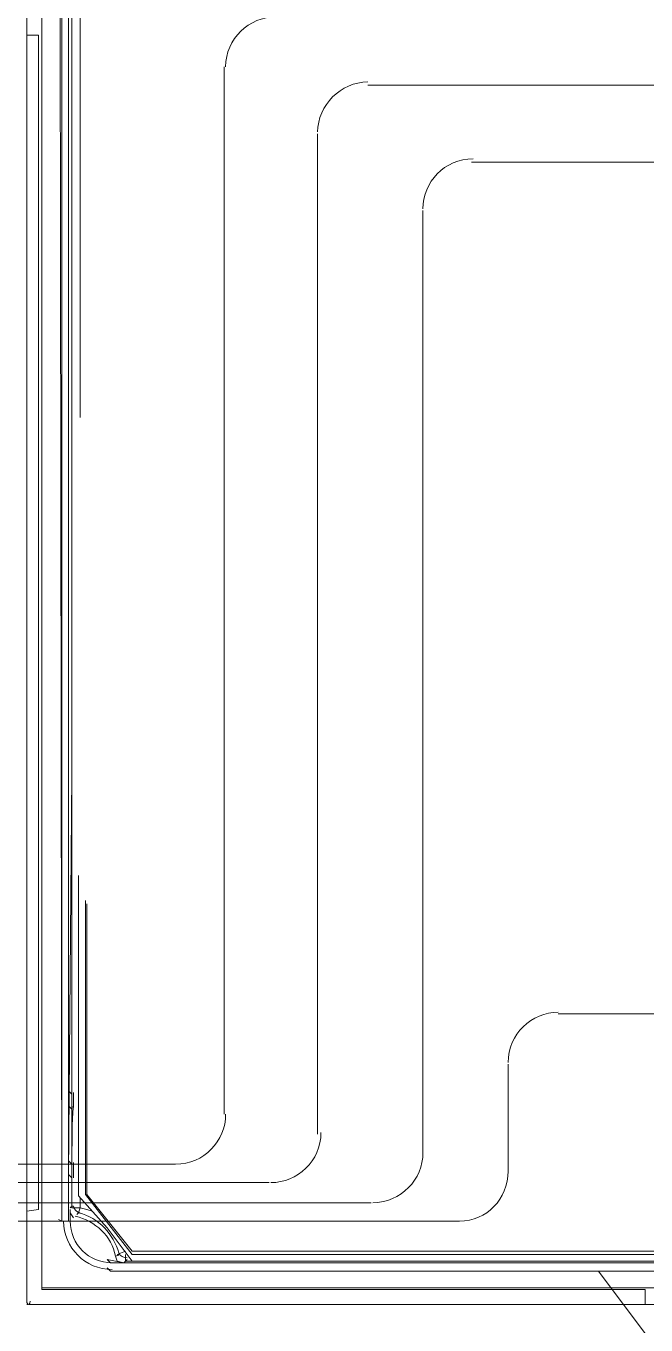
# Model space of a CAD drawing. Header units: metres. Extents: x 2999 to 3164, y 1641 to 1678.
# Drawn here: x 3009.256 to 3009.832, y 1650.123 to 1651.33 of the extents above; entities that cross this region are included whole.
import ezdxf

# ---------------------------------------------------------------- set-up
doc = ezdxf.new("R2010")
doc.units = ezdxf.units.M

msp = doc.modelspace()

# ---------------------------------------------------------------- linework, layer by layer
at = {"color": 7, "linetype": 'Continuous', "lineweight": 20, "true_color": 0x000007}
for points in [[(3009.2571, 1652.675), (3009.2571, 1650.1437), (3009.2571, 1650.1437)], [(3009.2571, 1652.675), (3009.2571, 1650.1437), (3009.2571, 1650.1437)], [(3009.299, 1650.6761), (3009.299, 1652.5927), (3009.2974, 1652.5974), (3009.2974, 1652.4592)], [(3009.299, 1652.5927), (3009.3067, 1652.5927), (3009.3067, 1650.9663)], [(3009.271, 1652.5834), (3009.271, 1650.1577), (3009.271, 1650.1577)], [(3009.271, 1652.5756), (3009.271, 1650.1562), (3009.271, 1650.1562)], [(3009.2897, 1652.4655), (3009.2866, 1652.4686), (3009.2897, 1650.2198)], [(3009.2959, 1650.2198), (3009.2959, 1652.4592), (3009.2897, 1652.4655), (3009.2897, 1650.2198)], [(3009.2571, 1651.3217), (3009.2679, 1651.3217), (3009.2679, 1650.2307), (3009.2571, 1650.2291)], [(3009.299, 1650.2322), (3009.299, 1650.6761), (3009.299, 1650.6761)], [(3009.299, 1650.2601), (3009.2959, 1650.2632), (3009.299, 1650.6342)], [(3009.299, 1650.6342), (3009.299, 1650.3377), (3009.299, 1650.3377)], [(3009.3052, 1650.541), (3009.3052, 1650.2431), (3009.3052, 1650.2431)], [(3009.3114, 1650.2446), (3009.3114, 1650.5178), (3009.3114, 1650.5178)], [(3009.3129, 1650.2446), (3009.3129, 1650.5147), (3009.3129, 1650.5147)], [(3009.299, 1650.3377), (3009.2959, 1650.3408), (3009.2959, 1650.3408)], [(3009.299, 1650.3238), (3009.2959, 1650.3269), (3009.2959, 1650.3269)], [(3009.299, 1650.2726), (3009.2959, 1650.2757), (3009.2959, 1650.2757)], [(3009.299, 1650.2601), (3009.2959, 1650.2632), (3009.2959, 1650.2632)], [(3009.3052, 1650.2431), (3009.3316, 1650.2136), (3009.3316, 1650.2136)], [(3009.3548, 1650.1887), (3009.3114, 1650.2446), (3009.3114, 1650.2446)], [(3009.3548, 1650.1919), (3009.3129, 1650.2446), (3009.3129, 1650.2446)], [(3009.2974, 1650.2307), (3009.2974, 1650.2198), (3009.2974, 1650.2198)], [(3009.3005, 1650.2229), (3009.2974, 1650.2275), (3009.2974, 1650.2307)], [(3009.3052, 1650.2275), (3009.3067, 1650.2322), (3009.299, 1650.2322)], [(3009.3067, 1650.2415), (3009.3067, 1650.2322), (3009.3067, 1650.2322)], [(3009.3067, 1650.2322), (3009.3129, 1650.2307), (3009.3176, 1650.2291)], [(3009.2897, 1650.2198), (3009.2866, 1650.2213), (3009.2866, 1650.2213)], [(3009.2959, 1650.2198), (3009.2974, 1650.2198), (3009.2974, 1650.2198)], [(3009.3548, 1650.1825), (3009.3316, 1650.2136), (3009.3316, 1650.2136)], [(3009.8716, 1650.2136), (3009.8716, 1650.1825), (3009.3548, 1650.1825)], [(3009.3347, 1650.181), (3009.3316, 1650.1841), (3009.3471, 1650.181)], [(3009.3471, 1650.181), (3009.3409, 1650.1825), (3009.3393, 1650.1872)], [(3009.3486, 1650.1919), (3009.3409, 1650.1887), (3009.3409, 1650.1887)], [(3009.3486, 1650.1887), (3009.3486, 1650.1825), (3009.3486, 1650.1825)], [(3009.3548, 1650.1825), (3009.3486, 1650.1825), (3009.3486, 1650.1825)], [(3009.3548, 1650.1919), (3009.8654, 1650.1919), (3009.8654, 1650.1919)], [(3009.3548, 1650.1887), (3009.867, 1650.1887), (3009.867, 1650.1887)], [(3009.3347, 1650.1732), (3009.3316, 1650.1763), (3009.3316, 1650.1763)], [(3010.4474, 1650.181), (3009.3347, 1650.181), (3009.3347, 1650.181)], [(3009.3347, 1650.1732), (3010.4474, 1650.1732), (3010.4443, 1650.1763)], [(3010.4474, 1650.1732), (3009.3347, 1650.1732), (3009.3347, 1650.1732)], [(3009.9508, 1650.1562), (3010.511, 1650.1562), (3010.511, 1650.1577), (3009.271, 1650.1577)], [(3009.8313, 1650.1562), (3009.271, 1650.1562), (3009.271, 1650.1577)], [(3009.8313, 1650.1562), (3009.8313, 1650.1422), (3009.8468, 1650.1422)], [(3009.8313, 1650.1422), (3009.2602, 1650.1422), (3009.2602, 1650.1422)]]:
    msp.add_lwpolyline(points, dxfattribs=at)
at = {"color": 1, "linetype": 'Continuous', "lineweight": 20, "true_color": 0x000001}
for points in [[(3009.4402, 1650.3191), (3009.4402, 1651.2922), (3009.4402, 1651.2922)], [(3009.5737, 1651.2751), (3010.1929, 1651.2751), (3010.1929, 1651.2751)], [(3009.5271, 1650.3005), (3009.5271, 1651.2301), (3009.5271, 1651.2301)], [(3009.6699, 1651.2037), (3010.0796, 1651.2037), (3010.0796, 1651.2037)], [(3009.6249, 1650.2819), (3009.6249, 1651.1587), (3009.6249, 1651.1587)], [(3008.8629, 1650.2726), (3009.3952, 1650.2726), (3009.3952, 1650.2726)], [(3008.8318, 1650.2555), (3009.4821, 1650.2555), (3009.4821, 1650.2555)], [(3008.8023, 1650.2369), (3009.5768, 1650.2369), (3009.5768, 1650.2369)]]:
    msp.add_lwpolyline(points, dxfattribs=at)
at = {"color": 5, "linetype": 'Continuous', "lineweight": 20, "true_color": 0x000005}
for points in [[(3009.7506, 1650.4122), (3010.1587, 1650.4122), (3010.1587, 1650.4122)], [(3009.704, 1650.2648), (3009.704, 1650.3657), (3009.704, 1650.3657)], [(3008.7542, 1650.2198), (3009.659, 1650.2198), (3009.659, 1650.2198)]]:
    msp.add_lwpolyline(points, dxfattribs=at)
at = {"color": 150, "linetype": 'Continuous', "lineweight": 20, "true_color": 0x000096}
msp.add_lwpolyline([(3009.7878, 1650.1732), (3010.3419, 1649.433), (3011.225, 1649.433)], dxfattribs=at)
at = {"color": 1, "linetype": 'Continuous', "lineweight": 20, "true_color": 0x000001}
for points in [[(3009.4883, 1651.3387), (3009.4635, 1651.3387), (3009.4417, 1651.3186), (3009.4417, 1651.2922)], [(3009.5737, 1651.2782), (3009.5488, 1651.2782), (3009.5271, 1651.2565), (3009.5271, 1651.2317)], [(3009.6714, 1651.2068), (3009.645, 1651.2068), (3009.6249, 1651.1851), (3009.6249, 1651.1603)], [(3009.3952, 1650.2726), (3009.4216, 1650.2726), (3009.4417, 1650.2943), (3009.4417, 1650.3191)], [(3009.4836, 1650.2555), (3009.5085, 1650.2555), (3009.5302, 1650.2757), (3009.5302, 1650.302)], [(3009.5783, 1650.2369), (3009.6047, 1650.2369), (3009.6249, 1650.2586), (3009.6249, 1650.2834)]]:
    msp.add_open_spline(points, degree=3, dxfattribs=at)
at = {"color": 5, "linetype": 'Continuous', "lineweight": 20, "true_color": 0x000005}
for points in [[(3009.7506, 1650.4138), (3009.7258, 1650.4138), (3009.704, 1650.3936), (3009.704, 1650.3672)], [(3009.659, 1650.2198), (3009.6838, 1650.2198), (3009.704, 1650.24), (3009.704, 1650.2663)]]:
    msp.add_open_spline(points, degree=3, dxfattribs=at)
at = {"color": 7, "linetype": 'Continuous', "lineweight": 20, "true_color": 0x000007}
for points in [[(3009.3005, 1650.3253), (3009.3005, 1650.3269), (3009.3005, 1650.3331), (3009.3005, 1650.3393)], [(3009.3005, 1650.3284), (3009.299, 1650.3207), (3009.299, 1650.3005), (3009.299, 1650.2757)], [(3009.3005, 1650.2601), (3009.3005, 1650.2601), (3009.3005, 1650.2663), (3009.3005, 1650.2741)], [(3009.3005, 1650.2338), (3009.299, 1650.2338), (3009.2974, 1650.2322), (3009.2974, 1650.2322)], [(3009.3005, 1650.2338), (3009.3005, 1650.2307), (3009.3036, 1650.2275), (3009.3067, 1650.2275)], [(3009.2912, 1650.2198), (3009.2912, 1650.195), (3009.3114, 1650.1748), (3009.3362, 1650.1748)], [(3009.2912, 1650.2198), (3009.2912, 1650.195), (3009.3114, 1650.1748), (3009.3362, 1650.1748)], [(3009.2974, 1650.2198), (3009.2974, 1650.1981), (3009.3145, 1650.181), (3009.3362, 1650.181)], [(3009.2974, 1650.2198), (3009.2974, 1650.1981), (3009.3145, 1650.181), (3009.3362, 1650.181)], [(3009.3393, 1650.1872), (3009.3362, 1650.2058), (3009.3207, 1650.2198), (3009.3021, 1650.2244)], [(3009.3052, 1650.2275), (3009.3052, 1650.2275), (3009.3036, 1650.226), (3009.3036, 1650.226)], [(3009.3424, 1650.1903), (3009.3378, 1650.2074), (3009.3238, 1650.2229), (3009.3052, 1650.2275)], [(3009.3393, 1650.1872), (3009.3409, 1650.1872), (3009.3424, 1650.1887), (3009.3424, 1650.1887)], [(3009.3424, 1650.1903), (3009.344, 1650.1872), (3009.3471, 1650.1856), (3009.3502, 1650.1856)], [(3009.3471, 1650.181), (3009.3486, 1650.1825), (3009.3486, 1650.1825), (3009.3502, 1650.1841)], [(3009.2571, 1650.1422), (3009.2586, 1650.1422), (3009.2602, 1650.1422), (3009.2602, 1650.1453)], [(3009.2571, 1650.1453), (3009.2571, 1650.1422), (3009.2586, 1650.1422), (3009.2602, 1650.1422)]]:
    msp.add_open_spline(points, degree=3, dxfattribs=at)

doc.saveas('drawing.dxf')
